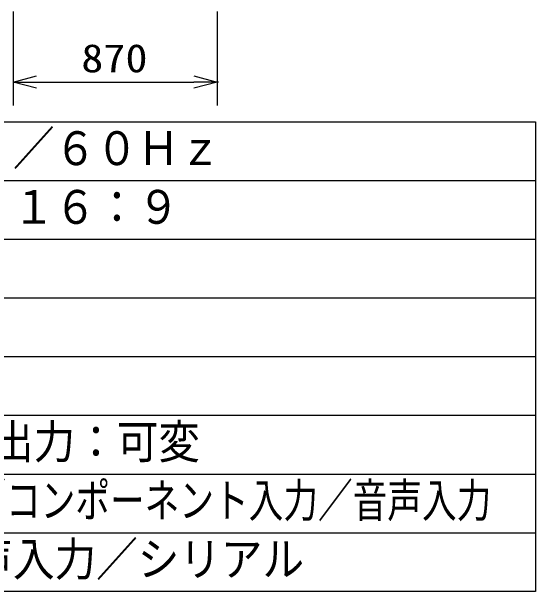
# Model space of a CAD drawing. Units: millimetres, scale not verified. Extents: x -63 to 63, y -57 to 57.
# Drawn here: x 17.87 to 62.5, y -56.5 to -7.11 of the extents above; entities that cross this region are included whole.
import ezdxf
from ezdxf.enums import TextEntityAlignment as Align

# ---------------------------------------------------------------- set-up
doc = ezdxf.new("R2010")
doc.units = ezdxf.units.MM
doc.header["$LTSCALE"] = 0.190236
doc.header["$PDMODE"] = 32
doc.header["$PDSIZE"] = 0.0951
for name, color, linetype in [('0-0_MOJI1', 2, 'Continuous'), ('0-2_WAKU', 1, 'Continuous'), ('0-3_GAIKEI', 1, 'Continuous'), ('0-4_SUNPO', 7, 'Continuous')]:
    doc.layers.add(name, color=color, linetype=linetype)
doc.styles.add('ＭＳ ゴシック', font='')
doc.styles.get('ＭＳ ゴシック').set_extended_font_data('MS Gothic')

# ---------------------------------------------------------------- blocks, each defined once
blk = doc.blocks.new('_OPEN30')
at = {"layer": '0-4_SUNPO'}
blk.add_line((0, 0), (-1, 0), dxfattribs=at)
blk.add_lwpolyline([(-1, 0.26795), (0, 0), (-1, -0.26795)], dxfattribs=at)

msp = doc.modelspace()

# ---------------------------------------------------------------- linework, layer by layer
at = {"layer": '0-2_WAKU', "color": 4}
msp.add_line((-62.5001, -16.5), (62.5001, -16.5), dxfattribs=at)
at = {"layer": '0-2_WAKU'}
for p, q in [((-62.5001, -21.5), (62.5001, -21.5)), ((-62.5001, -26.5), (62.5001, -26.5)), ((-62.5001, -31.5001), (62.5001, -31.5001)), ((-62.5001, -36.5001), (62.5001, -36.5001)), ((-62.5001, -41.5001), (62.5001, -41.5001)), ((-62.5001, -46.5001), (62.5001, -46.5001)), ((-62.5001, -51.5001), (62.5001, -51.5001))]:
    msp.add_line(p, q, dxfattribs=at)
at = {"layer": '0-2_WAKU', "color": 4}
msp.add_lwpolyline([(62.5001, -16.5), (62.5001, -56.5001), (-62.5001, -56.5001)], dxfattribs=at)
at = {"layer": '0-3_GAIKEI', "color": 3}
for p, q in [((17.9942, -7.1116), (17.9942, -15.1116)), ((35.3983, -7.1116), (35.3983, -15.1116)), ((19.9942, -13.1116), (33.3983, -13.1116))]:
    msp.add_line(p, q, dxfattribs=at)
at = {"layer": '0-4_SUNPO'}
msp.add_point((35.3983, -13.1116), dxfattribs=at)

# ---------------------------------------------------------------- block references
at = {"layer": '0-3_GAIKEI', "xscale": 2, "yscale": 2, "rotation": 180}
msp.add_blockref('_OPEN30', (17.9942, -13.1116), dxfattribs=at)
at = {"layer": '0-3_GAIKEI', "xscale": 2, "yscale": 2}
msp.add_blockref('_OPEN30', (35.3983, -13.1116), dxfattribs=at)

# ---------------------------------------------------------------- texts
at = {"layer": '0-0_MOJI1', "style": 'ＭＳ ゴシック'}
for s, width, p in [('ＡＣ２００Ｖ\u3000５０Ｈｚ／６０Ｈｚ', 0.9, (-21, -21.0552)), ('８５型（２１６７ｃｍ）１６：９', 0.9, (-21, -26.0552)), ('ＲＣＡ×２（左・右） 出力：可変', 0.9, (-21, -46.0552)), ('ＤＶＩ－Ｄ入力／音声入力／コンポーネント入力／音声入力', 0.75, (-21, -51.0552)), ('ＬＡＮ／ＰＣ入力／音声入力／シリアル', 0.9, (-21, -56.0552))]:
    msp.add_text(s, height=2.887, dxfattribs=dict(at, width=width)).set_placement(p, align=Align.BOTTOM_LEFT)
at = {"layer": '0-3_GAIKEI', "color": 3, "style": 'ＭＳ ゴシック', "width": 1.15}
msp.add_text('870', height=2.405, dxfattribs=at).set_placement((23.8091, -13.002), align=Align.BOTTOM_LEFT)

doc.saveas('drawing.dxf')
